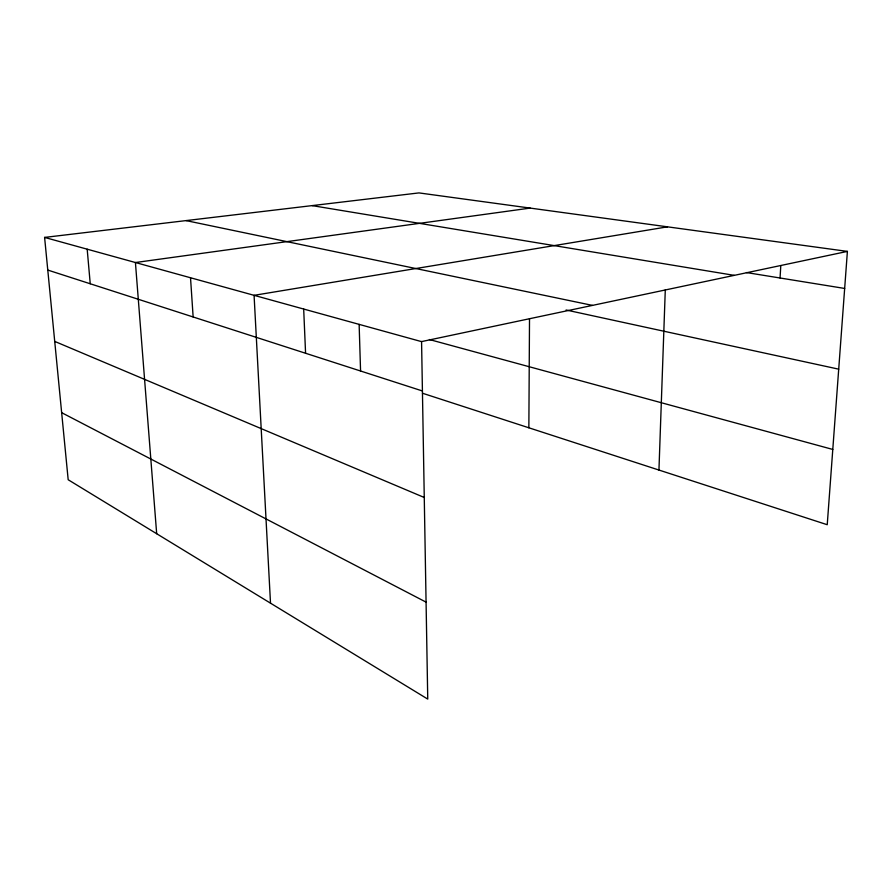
<?xml version="1.0" encoding="UTF-8"?>
<svg xmlns="http://www.w3.org/2000/svg" width="892" height="892" viewBox="0 0 892 892"><rect width="100%" height="100%" fill="white"/><g stroke="black" fill="none" stroke-linecap="round" stroke-linejoin="round"><path stroke-width="1.34" d="M528.856 427.792L529.514 318.589M658.943 470.051L665.287 289.9M780.054 277.992L780.79 265.704M421.57 341.469L427.747 699.094L68.182 479.74L44.6 237.417L418.972 192.906L847.4 251.399L827.23 524.719L422.473 393.227M847.4 251.399L421.503 341.614L44.6 237.417M667.506 226.836L254.075 295.33L270.51 603.159M530.171 208.092L135.417 262.527L156.68 533.728M746.403 272.551L844.668 288.45M312.122 205.617L734.272 275.36M186.06 220.603L592.489 305.398M566.074 309.992L838.714 369.165M429.387 339.529L832.782 449.445M47.778 270.064L422.373 390.952M54.713 341.402L424.235 497.48M61.648 412.662L426.064 602.133M87.182 249.191L90.237 283.767M190.52 277.758L193.14 316.972M303.681 309.045L305.577 353.254M359.13 324.365L360.569 371.005"/></g></svg>
